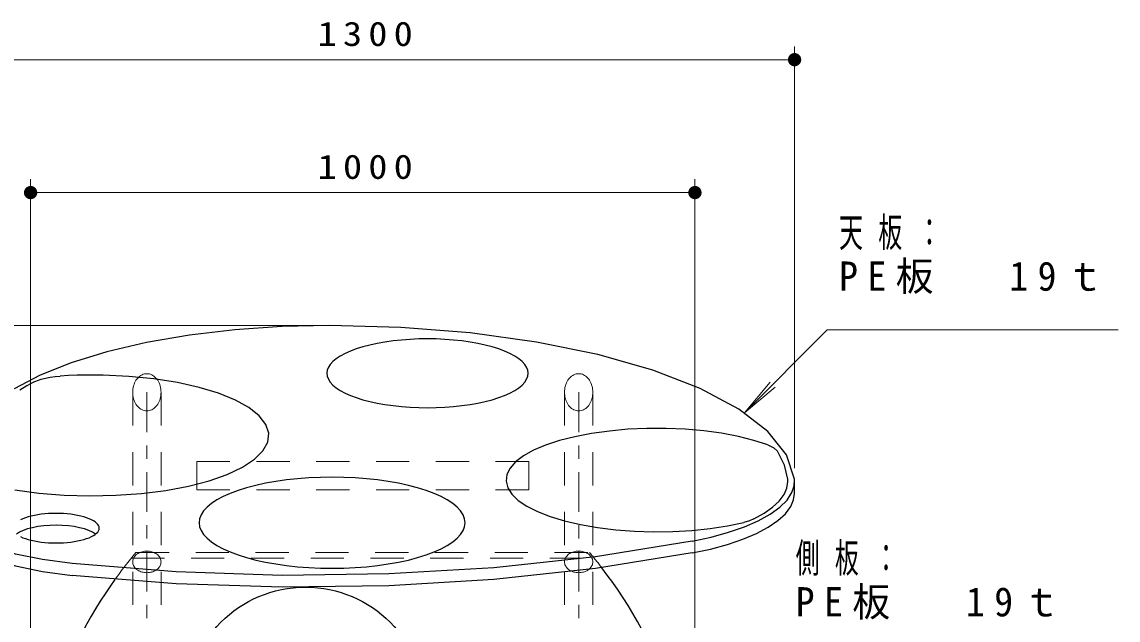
# Model space of a CAD drawing. Units: millimetres on the paper, scale 1:20. Extents: x -385 to 0, y 0 to 267.
# Drawn here: x -337.6 to -255.1, y 105.2 to 150.2 of the extents above; entities that cross this region are included whole.
import ezdxf

# ---------------------------------------------------------------- set-up
doc = ezdxf.new("R2010")
doc.units = ezdxf.units.MM
doc.linetypes.add('USER1', pattern=[4.5, 2.5, -2])
doc.linetypes.add('USER2', pattern=[6, 3, -1, 1, -1])
doc.layers.add('LY_1', color=7, linetype='Continuous', lineweight=13)
doc.styles.add('ＭＳ ゴシック', font='')
doc.styles.get('ＭＳ ゴシック').set_extended_font_data('MS Gothic')

# ---------------------------------------------------------------- blocks, each defined once
blk = doc.blocks.new('filled_dot')
at = {"color": 0, "linetype": 'Continuous', "lineweight": -2, "const_width": 1.25}
blk.add_lwpolyline([(-0.625, 0, 1), (0.625, 0, 1)], format="xyb", close=True, dxfattribs=at)

msp = doc.modelspace()

# ---------------------------------------------------------------- linework, layer by layer
at = {"layer": 'LY_1'}
for p, q in [((-279.492, 116.658), (-279.492, 148.4)), ((-344.492, 147.4), (-279.492, 147.4)), ((-336.992, 89.363), (-336.992, 138.4)), ((-286.992, 89.363), (-286.992, 138.4)), ((-336.992, 137.4), (-286.992, 137.4)), ((-315.492, 127.4), (-365.492, 127.4)), ((-277.031, 127.065), (-283.259, 120.837)), ((-277.031, 127.065), (-255.144, 127.065)), ((-283.259, 120.837), (-281.331, 123.135)), ((-283.259, 120.837), (-280.961, 122.765))]:
    msp.add_line(p, q, dxfattribs=at)
at = {"layer": 'LY_1', "linetype": 'USER1'}
for p, q in [((-329.309, 122.371), (-329.309, 80.69)), ((-327.174, 122.371), (-327.174, 80.324)), ((-296.809, 122.371), (-296.809, 80.324)), ((-294.674, 122.371), (-294.674, 80.69)), ((-324.492, 117.166), (-324.492, 115.031)), ((-324.492, 117.166), (-299.492, 117.166)), ((-299.492, 117.166), (-299.492, 115.031)), ((-324.492, 115.031), (-299.492, 115.031)), ((-329.413, 109.886), (-294.57, 109.886)), ((-329.061, 110.31), (-294.922, 110.31))]:
    msp.add_line(p, q, dxfattribs=at)
at = {"layer": 'LY_1', "linetype": 'USER2'}
for p, q in [((-328.242, 122.371), (-328.242, 54.772)), ((-295.742, 122.371), (-295.742, 54.772))]:
    msp.add_line(p, q, dxfattribs=at)
at = {"layer": 'LY_1', "lineweight": 25}
msp.add_line((-279.492, 114.765), (-279.492, 115.658), dxfattribs=at)
for points in [[(-314.492, 127.4), (-318.091, 127.318), (-321.628, 127.074), (-325.038, 126.672), (-328.263, 126.118), (-331.245, 125.424), (-333.931, 124.601), (-336.276, 123.663), (-338.236, 122.627)], [(-279.5, 115.832), (-280.095, 117.66), (-281.501, 119.434), (-283.684, 121.114), (-286.593, 122.66), (-290.16, 124.035), (-294.3, 125.208), (-298.916, 126.15), (-303.899, 126.839), (-309.132, 127.259), (-314.492, 127.4)], [(-338.188, 115.04), (-336.373, 114.791), (-334.47, 114.636), (-332.522, 114.579), (-330.57, 114.619), (-328.656, 114.757), (-326.823, 114.99), (-325.109, 115.312), (-323.552, 115.717), (-322.186, 116.196), (-321.04, 116.738), (-320.139, 117.331), (-319.502, 117.964), (-319.144, 118.622), (-319.072, 119.29), (-319.287, 119.955), (-319.786, 120.602), (-320.556, 121.216), (-321.583, 121.786), (-322.842, 122.298), (-324.307, 122.74), (-325.947, 123.105), (-327.725, 123.384), (-329.603, 123.57), (-331.541, 123.659), (-333.497, 123.651), (-334.132, 123.627), (-334.764, 123.592)], [(-336.719, 123.151), (-337.276, 122.851), (-337.799, 122.544)], [(-336.719, 123.151), (-336.475, 123.26), (-336.191, 123.356), (-335.872, 123.439), (-335.524, 123.507), (-335.152, 123.558), (-334.764, 123.592)], [(-281.503, 118.416), (-282.552, 118.756), (-283.718, 119.048), (-284.983, 119.287), (-286.326, 119.469), (-287.726, 119.591), (-289.16, 119.652), (-290.605, 119.65), (-292.037, 119.586), (-293.434, 119.459), (-294.773, 119.274), (-296.032, 119.031), (-297.192, 118.737), (-298.232, 118.394), (-299.138, 118.009), (-299.893, 117.587), (-300.485, 117.137), (-300.907, 116.664), (-301.149, 116.177), (-301.209, 115.683), (-301.085, 115.191), (-300.78, 114.708), (-300.298, 114.242), (-299.648, 113.8), (-298.839, 113.391), (-297.885, 113.02), (-296.801, 112.693), (-295.605, 112.416), (-294.315, 112.193), (-292.953, 112.028), (-291.542, 111.923), (-290.102, 111.88), (-288.658, 111.9), (-287.234, 111.982), (-285.851, 112.126), (-284.533, 112.328), (-283.3, 112.586)], [(-281.503, 118.416), (-281.043, 118.193), (-280.77, 117.936)], [(-280, 115.827), (-280.246, 116.887), (-280.77, 117.936)], [(-287.206, 111.173), (-285.778, 111.482), (-284.46, 111.844), (-283.269, 112.254), (-282.221, 112.708), (-281.328, 113.198), (-280.603, 113.72), (-280.054, 114.267), (-279.688, 114.831), (-279.522, 115.33), (-279.5, 115.832)], [(-282.555, 112.843), (-281.787, 113.268), (-281.148, 113.717), (-280.645, 114.187), (-280.282, 114.671), (-280.064, 115.165), (-279.992, 115.664), (-279.994, 115.745), (-280, 115.827)], [(-287.206, 110.281), (-285.827, 110.578), (-284.549, 110.924), (-283.389, 111.316), (-282.36, 111.748), (-281.474, 112.216), (-280.742, 112.715), (-280.173, 113.237), (-279.772, 113.778), (-279.562, 114.269), (-279.492, 114.765)], [(-333.863, 109.48), (-336.085, 109.78), (-338.14, 110.196), (-339.975, 110.718), (-341.545, 111.334), (-342.809, 112.027), (-343.736, 112.78), (-344.302, 113.573), (-344.492, 114.388)], [(-344.492, 113.495), (-344.302, 112.681), (-343.736, 111.887), (-342.809, 111.134), (-341.545, 110.441), (-339.975, 109.826), (-338.14, 109.303), (-336.085, 108.887), (-333.863, 108.587)], [(-337.742, 111.51), (-337.57, 111.433), (-337.378, 111.361), (-337.169, 111.296), (-336.944, 111.237), (-336.705, 111.184), (-336.453, 111.14), (-336.191, 111.103), (-335.921, 111.073), (-335.644, 111.052), (-335.363, 111.04), (-335.08, 111.036), (-334.797, 111.04), (-334.516, 111.052), (-334.239, 111.073), (-333.968, 111.103), (-333.706, 111.14), (-333.455, 111.184), (-333.216, 111.237), (-332.991, 111.296), (-332.782, 111.361), (-332.59, 111.433), (-332.418, 111.51), (-332.265, 111.591), (-332.134, 111.677), (-332.026, 111.767), (-331.941, 111.859), (-331.879, 111.954), (-331.842, 112.05), (-331.83, 112.147), (-331.842, 112.244), (-331.879, 112.34), (-331.941, 112.435), (-332.026, 112.527), (-332.134, 112.617), (-332.265, 112.703), (-332.418, 112.785), (-332.59, 112.862), (-332.782, 112.933), (-332.991, 112.999), (-333.216, 113.058), (-333.455, 113.11), (-333.706, 113.155), (-333.968, 113.192), (-334.239, 113.221), (-334.516, 113.242), (-334.797, 113.254), (-335.08, 113.259), (-335.363, 113.254), (-335.644, 113.242), (-335.921, 113.221), (-336.191, 113.192), (-336.453, 113.155), (-336.705, 113.11), (-336.944, 113.058), (-337.169, 112.999), (-337.378, 112.933), (-337.57, 112.862), (-337.742, 112.785)], [(-332.103, 111.701), (-332.323, 111.843), (-332.6, 111.973), (-332.928, 112.088), (-333.302, 112.185), (-333.713, 112.263), (-334.152, 112.32), (-334.611, 112.354), (-335.08, 112.366), (-335.549, 112.354), (-336.007, 112.32), (-336.447, 112.263), (-336.858, 112.185), (-337.231, 112.088), (-337.56, 111.973), (-337.837, 111.843), (-338.056, 111.701)], [(-282.555, 112.843), (-282.894, 112.703), (-283.3, 112.586)], [(-287.206, 111.173), (-294.469, 110.003), (-302.123, 109.175), (-310.031, 108.703), (-318.053, 108.597), (-326.044, 108.857), (-333.863, 109.48)], [(-287.206, 110.281), (-294.469, 109.111), (-302.123, 108.282), (-310.031, 107.811), (-318.053, 107.704), (-326.044, 107.965), (-333.863, 108.587)]]:
    msp.add_lwpolyline(points, dxfattribs=at)
for points in [[(-299.542, 123.801), (-299.571, 124.027), (-299.657, 124.251), (-299.801, 124.472), (-299.999, 124.688), (-300.252, 124.896), (-300.557, 125.097), (-300.913, 125.288), (-301.315, 125.467), (-301.762, 125.634), (-302.249, 125.786), (-302.773, 125.924), (-303.331, 126.046), (-303.917, 126.15), (-304.528, 126.236), (-305.158, 126.304), (-305.804, 126.353), (-306.459, 126.383), (-307.119, 126.393), (-307.78, 126.383), (-308.435, 126.353), (-309.08, 126.304), (-309.711, 126.236), (-310.321, 126.15), (-310.908, 126.046), (-311.465, 125.924), (-311.99, 125.786), (-312.477, 125.634), (-312.924, 125.467), (-313.326, 125.288), (-313.681, 125.097), (-313.986, 124.896), (-314.239, 124.688), (-314.438, 124.472), (-314.581, 124.251), (-314.667, 124.027), (-314.696, 123.801), (-314.667, 123.575), (-314.581, 123.351), (-314.438, 123.131), (-314.239, 122.915), (-313.986, 122.706), (-313.681, 122.506), (-313.326, 122.315), (-312.924, 122.135), (-312.477, 121.969), (-311.99, 121.816), (-311.465, 121.678), (-310.908, 121.557), (-310.321, 121.453), (-309.711, 121.366), (-309.08, 121.298), (-308.435, 121.249), (-307.78, 121.22), (-307.119, 121.21), (-306.459, 121.22), (-305.804, 121.249), (-305.158, 121.298), (-304.528, 121.366), (-303.917, 121.453), (-303.331, 121.557), (-302.773, 121.678), (-302.249, 121.816), (-301.762, 121.969), (-301.315, 122.135), (-300.913, 122.315), (-300.557, 122.506), (-300.252, 122.706), (-299.999, 122.915), (-299.801, 123.131), (-299.657, 123.351), (-299.571, 123.575)], [(-304.287, 112.557), (-304.325, 112.856), (-304.439, 113.152), (-304.628, 113.443), (-304.891, 113.728), (-305.225, 114.004), (-305.629, 114.269), (-306.098, 114.521), (-306.63, 114.758), (-307.22, 114.979), (-307.864, 115.181), (-308.557, 115.362), (-309.294, 115.523), (-310.069, 115.661), (-310.876, 115.775), (-311.709, 115.865), (-312.562, 115.93), (-313.428, 115.969), (-314.3, 115.982), (-315.173, 115.969), (-316.039, 115.93), (-316.892, 115.865), (-317.725, 115.775), (-318.532, 115.661), (-319.307, 115.523), (-320.044, 115.362), (-320.737, 115.181), (-321.381, 114.979), (-321.971, 114.758), (-322.503, 114.521), (-322.972, 114.269), (-323.375, 114.004), (-323.71, 113.728), (-323.972, 113.443), (-324.161, 113.152), (-324.275, 112.856), (-324.313, 112.557), (-324.275, 112.259), (-324.161, 111.962), (-323.972, 111.671), (-323.71, 111.386), (-323.375, 111.11), (-322.972, 110.845), (-322.503, 110.593), (-321.971, 110.356), (-321.381, 110.135), (-320.737, 109.934), (-320.044, 109.752), (-319.307, 109.591), (-318.532, 109.453), (-317.725, 109.339), (-316.892, 109.249), (-316.039, 109.184), (-315.173, 109.145), (-314.3, 109.132), (-313.428, 109.145), (-312.562, 109.184), (-311.709, 109.249), (-310.876, 109.339), (-310.069, 109.453), (-309.294, 109.591), (-308.557, 109.752), (-307.864, 109.934), (-307.22, 110.135), (-306.63, 110.356), (-306.098, 110.593), (-305.629, 110.845), (-305.225, 111.11), (-304.891, 111.386), (-304.628, 111.671), (-304.439, 111.962), (-304.325, 112.259)]]:
    msp.add_lwpolyline(points, close=True, dxfattribs=at)
at = {"layer": 'LY_1', "linetype": 'USER1'}
for points in [[(-328.242, 120.969), (-328.149, 120.975), (-328.056, 120.991), (-327.966, 121.017), (-327.877, 121.054), (-327.791, 121.101), (-327.708, 121.157), (-327.63, 121.223), (-327.556, 121.297), (-327.487, 121.38), (-327.424, 121.47), (-327.367, 121.567), (-327.317, 121.67), (-327.274, 121.779), (-327.239, 121.892), (-327.211, 122.008), (-327.191, 122.128), (-327.178, 122.249), (-327.174, 122.371), (-327.178, 122.493), (-327.191, 122.614), (-327.211, 122.734), (-327.239, 122.85), (-327.274, 122.963), (-327.317, 123.072), (-327.367, 123.175), (-327.424, 123.272), (-327.487, 123.362), (-327.556, 123.445), (-327.63, 123.519), (-327.708, 123.585), (-327.791, 123.641), (-327.877, 123.688), (-327.966, 123.725), (-328.056, 123.751), (-328.149, 123.767), (-328.242, 123.773), (-328.335, 123.767), (-328.427, 123.751), (-328.518, 123.725), (-328.607, 123.688), (-328.693, 123.641), (-328.776, 123.585), (-328.854, 123.519), (-328.928, 123.445), (-328.997, 123.362), (-329.06, 123.272), (-329.116, 123.175), (-329.166, 123.072), (-329.209, 122.963), (-329.245, 122.85), (-329.273, 122.734), (-329.293, 122.614), (-329.305, 122.493), (-329.309, 122.371), (-329.305, 122.249), (-329.293, 122.128), (-329.273, 122.008), (-329.245, 121.892), (-329.209, 121.779), (-329.166, 121.67), (-329.116, 121.567), (-329.06, 121.47), (-328.997, 121.38), (-328.928, 121.297), (-328.854, 121.223), (-328.776, 121.157), (-328.693, 121.101), (-328.607, 121.054), (-328.518, 121.017), (-328.427, 120.991), (-328.335, 120.975)], [(-295.742, 120.969), (-295.649, 120.975), (-295.556, 120.991), (-295.466, 121.017), (-295.377, 121.054), (-295.291, 121.101), (-295.208, 121.157), (-295.13, 121.223), (-295.056, 121.297), (-294.987, 121.38), (-294.924, 121.47), (-294.867, 121.567), (-294.817, 121.67), (-294.774, 121.779), (-294.739, 121.892), (-294.711, 122.008), (-294.691, 122.128), (-294.678, 122.249), (-294.674, 122.371), (-294.678, 122.493), (-294.691, 122.614), (-294.711, 122.734), (-294.739, 122.85), (-294.774, 122.963), (-294.817, 123.072), (-294.867, 123.175), (-294.924, 123.272), (-294.987, 123.362), (-295.056, 123.445), (-295.13, 123.519), (-295.208, 123.585), (-295.291, 123.641), (-295.377, 123.688), (-295.466, 123.725), (-295.556, 123.751), (-295.649, 123.767), (-295.742, 123.773), (-295.835, 123.767), (-295.927, 123.751), (-296.018, 123.725), (-296.107, 123.688), (-296.193, 123.641), (-296.276, 123.585), (-296.354, 123.519), (-296.428, 123.445), (-296.497, 123.362), (-296.56, 123.272), (-296.616, 123.175), (-296.666, 123.072), (-296.709, 122.963), (-296.745, 122.85), (-296.773, 122.734), (-296.793, 122.614), (-296.805, 122.493), (-296.809, 122.371), (-296.805, 122.249), (-296.793, 122.128), (-296.773, 122.008), (-296.745, 121.892), (-296.709, 121.779), (-296.666, 121.67), (-296.616, 121.567), (-296.56, 121.47), (-296.497, 121.38), (-296.428, 121.297), (-296.354, 121.223), (-296.276, 121.157), (-296.193, 121.101), (-296.107, 121.054), (-296.018, 121.017), (-295.927, 120.991), (-295.835, 120.975)], [(-327.174, 109.61), (-327.178, 109.681), (-327.191, 109.752), (-327.211, 109.821), (-327.239, 109.888), (-327.274, 109.954), (-327.317, 110.017), (-327.367, 110.077), (-327.424, 110.133), (-327.487, 110.185), (-327.556, 110.233), (-327.63, 110.276), (-327.708, 110.314), (-327.791, 110.347), (-327.877, 110.374), (-327.966, 110.396), (-328.056, 110.411), (-328.149, 110.42), (-328.242, 110.423), (-328.335, 110.42), (-328.427, 110.411), (-328.518, 110.396), (-328.607, 110.374), (-328.693, 110.347), (-328.776, 110.314), (-328.854, 110.276), (-328.928, 110.233), (-328.997, 110.185), (-329.06, 110.133), (-329.116, 110.077), (-329.166, 110.017), (-329.209, 109.954), (-329.245, 109.888), (-329.273, 109.821), (-329.293, 109.752), (-329.305, 109.681), (-329.309, 109.61), (-329.305, 109.539), (-329.293, 109.469), (-329.273, 109.4), (-329.245, 109.332), (-329.209, 109.267), (-329.166, 109.204), (-329.116, 109.144), (-329.06, 109.088), (-328.997, 109.035), (-328.928, 108.987), (-328.854, 108.944), (-328.776, 108.906), (-328.693, 108.873), (-328.607, 108.846), (-328.518, 108.825), (-328.427, 108.81), (-328.335, 108.8), (-328.242, 108.797), (-328.149, 108.8), (-328.056, 108.81), (-327.966, 108.825), (-327.877, 108.846), (-327.791, 108.873), (-327.708, 108.906), (-327.63, 108.944), (-327.556, 108.987), (-327.487, 109.035), (-327.424, 109.088), (-327.367, 109.144), (-327.317, 109.204), (-327.274, 109.267), (-327.239, 109.332), (-327.211, 109.4), (-327.191, 109.469), (-327.178, 109.539)], [(-296.809, 109.61), (-296.805, 109.539), (-296.793, 109.469), (-296.773, 109.4), (-296.745, 109.332), (-296.709, 109.267), (-296.666, 109.204), (-296.616, 109.144), (-296.56, 109.088), (-296.497, 109.035), (-296.428, 108.987), (-296.354, 108.944), (-296.276, 108.906), (-296.193, 108.873), (-296.107, 108.846), (-296.018, 108.825), (-295.927, 108.81), (-295.835, 108.8), (-295.742, 108.797), (-295.649, 108.8), (-295.556, 108.81), (-295.466, 108.825), (-295.377, 108.846), (-295.291, 108.873), (-295.208, 108.906), (-295.13, 108.944), (-295.056, 108.987), (-294.987, 109.035), (-294.924, 109.088), (-294.867, 109.144), (-294.817, 109.204), (-294.774, 109.267), (-294.739, 109.332), (-294.711, 109.4), (-294.691, 109.469), (-294.678, 109.539), (-294.674, 109.61), (-294.678, 109.681), (-294.691, 109.752), (-294.711, 109.821), (-294.739, 109.888), (-294.774, 109.954), (-294.817, 110.017), (-294.867, 110.077), (-294.924, 110.133), (-294.987, 110.185), (-295.056, 110.233), (-295.13, 110.276), (-295.208, 110.314), (-295.291, 110.347), (-295.377, 110.374), (-295.466, 110.396), (-295.556, 110.411), (-295.649, 110.42), (-295.742, 110.423), (-295.835, 110.42), (-295.927, 110.411), (-296.018, 110.396), (-296.107, 110.374), (-296.193, 110.347), (-296.276, 110.314), (-296.354, 110.276), (-296.428, 110.233), (-296.497, 110.185), (-296.56, 110.133), (-296.616, 110.077), (-296.666, 110.017), (-296.709, 109.954), (-296.745, 109.888), (-296.773, 109.821), (-296.793, 109.752), (-296.805, 109.681)]]:
    msp.add_lwpolyline(points, close=True, dxfattribs=at)
at = {"layer": 'LY_1', "lineweight": 25}
msp.add_circle((-316.303, 98.709), 9, dxfattribs=at)
at = {"layer": 'LY_1', "linetype": 'USER1'}
for centre, start, end in [((-303.333, 88.609), 139.85217, 144.22597), ((-320.65, 88.609), 37.66122, 40.14783)]:
    msp.add_arc(centre, 33.658, start, end, dxfattribs=at)
at = {"layer": 'LY_1', "lineweight": 25}
for centre, start, end in [((-320.65, 88.609), 0, 37.66122), ((-303.333, 88.609), 144.22597, 180)]:
    msp.add_arc(centre, 33.658, start, end, dxfattribs=at)

# ---------------------------------------------------------------- block references
at = {"layer": 'LY_1', "xscale": 0.4, "yscale": 0.4, "rotation": 180}
for p in [(-279.492, 147.4), (-286.992, 137.4)]:
    msp.add_blockref('filled_dot', p, dxfattribs=at)
at = {"layer": 'LY_1', "xscale": 0.4, "yscale": 0.4}
msp.add_blockref('filled_dot', (-336.992, 137.4), dxfattribs=at)

# ---------------------------------------------------------------- texts
at = {"layer": 'LY_1', "style": 'ＭＳ ゴシック'}
for s, insert, char_height, attachment_point in [('\\T1.33;\\W1.15;1300', (-311.571, 148.4), 1.833, 8), ('\\T1.33;\\W1.15;1000', (-311.571, 138.4), 1.833, 8), ('\\T1.64;\\W0.6;天板：', (-276.144, 135.515), 2.199, 1), ('\\T1.5;\\W0.95;PE板\u300019ｔ', (-276.144, 132.215), 2.199, 1), ('\\T1.64;\\W0.6;側板：', (-279.409, 111.01), 2.199, 1), ('\\T1.5;\\W0.95;PE板\u300019ｔ', (-279.409, 107.71), 2.199, 1)]:
    msp.add_mtext(s, dxfattribs=dict(at, insert=insert, char_height=char_height, attachment_point=attachment_point))

doc.saveas('drawing.dxf')
